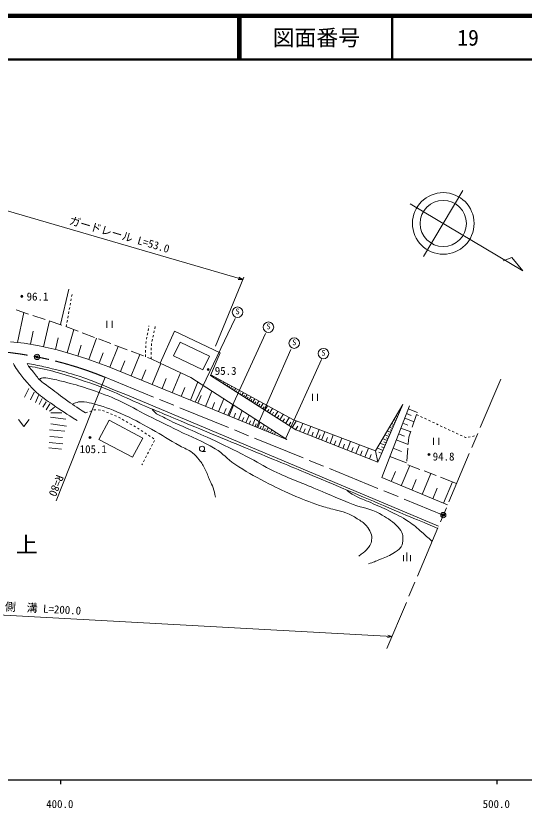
# Model space of a CAD drawing. Units: millimetres, scale not verified. Extents: x 40000 to 680000, y 20000 to 380000.
# Drawn here: x 457777 to 574232, y 198499 to 380000 of the extents above; entities that cross this region are included whole.
import ezdxf
from ezdxf.enums import TextEntityAlignment as Align

# ---------------------------------------------------------------- set-up
doc = ezdxf.new("R2010")
doc.units = ezdxf.units.MM
doc.header["$LTSCALE"] = 1000
doc.header["$PDMODE"] = 32
doc.header["$PDSIZE"] = 500
doc.linetypes.add('CHAIN', pattern=[18.5, 12, -1.5, 3.5, -1.5])
for name, color, linetype, lineweight in [('M-BGD', 7, 'Continuous', 13), ('M-BGD-HTXT', 7, 'Continuous', 13), ('M-BMK', 2, 'CHAIN', 13), ('M-BMK-SRVR', 3, 'Continuous', 13), ('M-STR-HTXT', 7, 'Continuous', 13), ('M-TTL', 2, 'Continuous', 140), ('M-TTL-BAND', 7, 'Continuous', 25), ('M-TTL-LINE', 7, 'Continuous', 50), ('M-TTL-TXT', 7, 'Continuous', 13)]:
    doc.layers.add(name, color=color, linetype=linetype, lineweight=lineweight)
doc.layers.add('M-OTRS', color=6, linetype='Continuous')
doc.styles.add('ＭＳ ゴシック', font='')
doc.styles.get('ＭＳ ゴシック').set_extended_font_data('MS Gothic')

msp = doc.modelspace()

# ---------------------------------------------------------------- linework, layer by layer
at = {"layer": 'M-BGD'}
for p, q in [((468023, 309264), (469883, 317389)), ((470560, 315681), (470650, 316173)), ((470203, 313713), (470292, 314205)), ((470381, 314697), (470471, 315189)), ((457854, 312637), (460701, 311693)), ((469845, 311745), (469934, 312237)), ((470024, 312729), (470113, 313221)), ((458152, 305158), (459589, 312061)), ((461650, 311378), (464498, 310433)), ((469666, 310761), (469755, 311253)), ((498917, 291645), (508035, 310649)), ((464149, 304169), (465484, 310106)), ((465447, 310118), (468294, 309174)), ((469231, 308823), (472036, 307759)), ((469308, 308794), (469398, 309286)), ((469487, 309777), (469577, 310269)), ((478619, 310133), (478619, 308533)), ((479819, 308533), (479819, 310133)), ((488230, 308855), (488250, 308975)), ((489610, 308335), (489721, 308823)), ((461165, 304758), (461713, 307751)), ((469512, 302819), (471045, 308135)), ((472971, 307405), (475776, 306341)), ((487897, 306883), (487980, 307376)), ((488064, 307869), (488147, 308362)), ((489168, 306385), (489278, 306872)), ((489389, 307360), (489500, 307848)), ((490833, 300442), (494108, 307746)), ((494108, 307746), (504613, 302839)), ((506421, 288625), (514993, 307199)), ((456528, 305337), (459678, 305031)), ((459678, 305031), (463119, 304400)), ((466848, 303562), (467455, 306261)), ((474468, 301289), (476259, 306158)), ((476711, 305986), (479516, 304923)), ((487570, 304911), (487572, 304953)), ((487572, 304953), (487648, 305404)), ((487731, 305897), (487814, 306390)), ((488946, 305410), (489057, 305897)), ((495414, 305276), (493897, 302120)), ((502135, 302045), (495414, 305276)), ((463119, 304400), (467251, 303472)), ((467251, 303472), (470611, 302502)), ((471997, 302075), (472761, 304554)), ((479295, 299503), (481239, 304269)), ((480451, 304568), (483256, 303504)), ((484191, 303150), (486996, 302086)), ((487491, 302912), (487511, 303412)), ((487531, 303911), (487550, 304411)), ((488794, 303423), (488806, 303923)), ((488819, 304423), (488832, 304904)), ((488832, 304904), (488836, 304922)), ((513019, 285869), (520807, 303593)), ((470611, 302502), (474068, 301436)), ((474068, 301436), (479051, 299603)), ((476883, 300400), (477772, 302816)), ((484182, 297510), (486176, 302397)), ((487452, 301913), (487472, 302412)), ((487931, 301731), (488742, 301424)), ((488742, 301424), (488755, 301923)), ((488742, 301424), (490672, 300517)), ((488768, 302423), (488781, 302923)), ((493897, 302120), (500617, 298889)), ((500617, 298889), (502135, 302045)), ((504613, 302839), (502371, 297577)), ((479051, 299603), (519823, 282973)), ((481739, 298507), (482735, 300950)), ((489014, 295539), (490985, 300371)), ((490833, 300442), (497905, 297122)), ((519657, 283277), (527770, 301262)), ((486598, 296524), (487584, 298940)), ((493608, 293665), (495482, 298259)), ((521358, 287419), (502463, 297792)), ((491311, 294602), (492248, 296899)), ((497759, 291972), (499452, 296123)), ((497905, 297122), (519823, 282973)), ((502371, 297577), (521919, 285145)), ((503582, 296807), (503757, 297082)), ((504004, 296539), (504109, 296703)), ((504426, 296270), (504635, 296599)), ((504848, 296002), (504970, 296194)), ((505270, 295734), (505514, 296117)), ((459793, 292648), (460752, 294662)), ((477421, 295518), (480404, 294269)), ((480404, 294269), (483376, 293073)), ((495684, 292819), (496530, 294894)), ((501253, 290547), (502678, 294041)), ((505692, 295465), (505831, 295684)), ((506114, 295197), (506392, 295635)), ((506535, 294929), (506692, 295175)), ((506957, 294660), (507270, 295153)), ((507379, 294392), (507553, 294665)), ((507801, 294124), (508149, 294671)), ((508223, 293855), (508414, 294156)), ((508645, 293587), (509027, 294188)), ((461139, 292034), (461969, 293779)), ((462249, 291453), (462959, 292993)), ((463099, 290947), (463832, 292325)), ((483376, 293073), (554639, 263114)), ((499506, 291259), (500219, 293006)), ((504193, 289348), (505393, 292288)), ((509067, 293319), (509275, 293647)), ((509489, 293050), (509906, 293706)), ((509911, 292782), (510136, 293137)), ((510332, 292514), (510784, 293224)), ((510754, 292245), (510998, 292628)), ((511176, 291977), (511663, 292742)), ((512020, 291440), (512541, 292260)), ((525711, 293395), (525711, 291795)), ((526911, 291795), (526911, 293395)), ((463950, 290387), (464715, 291614)), ((464693, 289773), (465566, 291130)), ((502723, 289947), (503323, 291417)), ((506668, 288338), (507678, 290813)), ((511598, 291709), (511859, 292118)), ((512458, 291162), (512736, 291600)), ((512896, 290883), (513453, 291759)), ((513364, 290586), (513661, 291054)), ((513832, 290288), (514427, 291224)), ((514332, 289970), (514650, 290470)), ((514833, 289652), (515469, 290652)), ((546438, 290981), (540150, 280368)), ((540731, 277751), (546438, 290981)), ((541610, 274217), (547953, 290647)), ((465458, 289407), (466664, 290376)), ((465805, 289076), (468341, 289092)), ((473756, 289034), (474227, 289200)), ((474699, 289366), (475170, 289532)), ((475642, 289699), (475756, 289739)), ((475756, 289739), (476135, 289728)), ((476634, 289714), (477134, 289700)), ((477622, 289630), (478083, 289437)), ((478544, 289244), (479006, 289051)), ((479467, 288858), (479928, 288665)), ((505431, 288843), (505936, 290080)), ((507710, 287913), (508135, 288955)), ((508751, 287488), (509601, 289571)), ((515367, 289311), (515708, 289846)), ((515902, 288971), (516583, 290041)), ((516474, 288608), (516838, 289179)), ((517046, 288244), (517773, 289387)), ((518268, 287466), (519046, 288689)), ((547277, 288898), (548356, 288481)), ((547694, 289977), (549813, 289159)), ((548613, 285803), (549586, 288641)), ((549588, 288648), (550041, 288436)), ((458406, 287534), (459606, 285934)), ((459606, 285934), (460806, 287534)), ((465692, 288058), (469230, 287589)), ((479177, 287394), (476822, 282979)), ((486880, 283286), (479177, 287394)), ((480390, 288472), (480851, 288279)), ((481304, 288070), (481738, 287821)), ((482171, 287571), (482604, 287322)), ((483037, 287072), (483471, 286822)), ((509628, 287131), (509985, 288007)), ((510504, 286773), (511219, 288526)), ((511242, 286472), (511543, 287210)), ((511980, 286171), (512582, 287647)), ((513222, 285665), (513728, 286907)), ((517657, 287855), (518046, 288466)), ((518922, 287051), (519337, 287704)), ((519575, 286635), (520406, 287942)), ((520318, 286163), (520791, 286906)), ((521061, 285690), (522006, 287176)), ((540150, 280368), (521358, 287419)), ((544853, 287308), (544382, 287512)), ((544655, 286849), (544420, 286951)), ((545051, 287768), (544875, 287844)), ((545250, 288227), (544896, 288379)), ((546861, 287819), (549019, 286986)), ((550494, 288223), (550946, 288011)), ((551399, 287799), (551852, 287586)), ((552304, 287374), (552757, 287161)), ((553210, 286949), (553662, 286737)), ((465470, 285150), (468984, 284859)), ((465809, 286531), (469347, 285998)), ((483904, 286573), (484337, 286323)), ((484771, 286074), (485204, 285824)), ((485637, 285575), (485812, 285474)), ((485812, 285474), (486061, 285309)), ((486477, 285033), (486894, 284757)), ((512601, 285918), (512854, 286539)), ((513744, 285452), (513958, 285974)), ((514267, 285239), (514693, 286284)), ((514730, 285050), (514908, 285485)), ((515193, 284861), (515548, 285732)), ((515656, 284672), (515798, 285020)), ((516119, 284483), (516403, 285180)), ((521883, 285168), (522405, 285989)), ((521919, 285145), (540731, 277751)), ((522785, 284804), (523498, 286617)), ((523706, 284442), (524068, 285363)), ((524626, 284080), (525350, 285922)), ((526496, 283346), (527231, 285216)), ((544061, 285472), (543354, 285777)), ((543863, 285013), (543510, 285165)), ((544457, 286390), (543868, 286644)), ((544259, 285931), (543965, 286058)), ((545995, 285575), (548239, 284709)), ((546428, 286697), (547550, 286264)), ((554115, 286524), (554567, 286312)), ((555020, 286099), (555473, 285887)), ((555925, 285674), (556378, 285462)), ((556831, 285250), (557283, 285037)), ((465567, 283624), (468450, 283381)), ((484525, 278870), (486880, 283286)), ((487311, 284481), (487728, 284205)), ((488145, 283929), (488562, 283653)), ((488978, 283377), (489395, 283100)), ((516582, 284294), (516688, 284556)), ((517045, 284106), (517258, 284628)), ((525561, 283713), (525929, 284648)), ((527134, 283095), (527506, 284040)), ((527836, 282819), (528579, 284710)), ((528796, 282442), (529173, 283402)), ((529756, 282064), (530511, 283985)), ((531707, 281298), (532474, 283248)), ((542863, 282693), (541799, 283152)), ((543269, 283635), (542326, 284042)), ((543066, 283164), (542595, 283367)), ((543665, 284554), (542840, 284910)), ((543467, 284095), (543055, 284273)), ((545471, 284217), (546829, 283693)), ((547674, 281943), (547807, 283451)), ((547807, 283451), (548289, 284857)), ((553489, 283363), (553489, 281763)), ((554689, 281763), (554689, 283363)), ((557736, 284825), (558189, 284612)), ((558641, 284400), (559094, 284188)), ((559546, 283975), (559999, 283763)), ((560452, 283550), (560820, 283378)), ((560820, 283378), (560912, 283395)), ((561403, 283485), (561895, 283576)), ((562387, 283666), (562879, 283757)), ((563370, 283848), (563396, 283852)), ((465393, 282279), (468511, 281988)), ((476822, 282979), (484525, 278870)), ((489053, 281855), (488825, 281410)), ((489509, 282745), (489281, 282300)), ((530732, 281681), (531115, 282656)), ((532698, 280908), (533087, 281899)), ((533688, 280519), (534467, 282500)), ((535701, 279728), (536492, 281741)), ((542404, 281629), (541203, 282147)), ((542633, 282161), (542101, 282390)), ((544946, 282859), (547663, 281810)), ((465329, 281035), (468269, 280744)), ((488141, 280075), (487913, 279630)), ((488597, 280965), (488369, 280520)), ((500435, 280229), (501235, 280229)), ((534695, 280124), (535090, 281130)), ((536723, 279326), (537125, 280348)), ((537745, 278925), (538549, 280969)), ((538773, 278521), (539177, 279548)), ((540731, 277751), (540150, 280368)), ((541886, 280428), (540532, 281013)), ((541594, 279751), (540917, 280043)), ((542145, 281029), (541545, 281288)), ((544210, 280951), (546117, 280215)), ((547323, 277958), (547586, 280947)), ((487228, 278295), (487000, 277850)), ((487685, 279185), (487456, 278740)), ((543473, 279044), (547289, 277571)), ((486772, 277405), (486630, 277127)), ((546087, 272360), (548007, 276988)), ((550356, 276093), (547552, 277161)), ((556686, 267963), (541610, 274217)), ((543773, 273320), (544733, 275634)), ((550854, 270383), (552831, 275149)), ((554093, 274668), (551290, 275736)), ((558766, 272887), (555028, 274312)), ((548470, 271371), (549459, 273755)), ((555763, 268346), (557799, 273256)), ((553308, 269365), (554326, 271819)), ((546557, 255050), (546557, 256450)), ((547357, 255050), (547357, 257050)), ((548157, 255050), (548157, 256450))]:
    msp.add_line(p, q, dxfattribs=at)
for centre, radius in [((459137, 315750), 150), ((459137, 315750), 120), ((459137, 315750), 90), ((459137, 315750), 60), ((459137, 315750), 30), ((459137, 315750), 20), ((508572, 312112), 1200), ((515659, 308677), 1200), ((521547, 305024), 1200), ((528253, 302625), 1200), ((501846, 298978), 150), ((501846, 298978), 120), ((501846, 298978), 90), ((501846, 298978), 60), ((501846, 298978), 30), ((501846, 298978), 20), ((474766, 283402), 150), ((474766, 283402), 120), ((474766, 283402), 90), ((474766, 283402), 60), ((474766, 283402), 30), ((474766, 283402), 20), ((500435, 280829), 600), ((552429, 279517), 150), ((552429, 279517), 120), ((552429, 279517), 90), ((552429, 279517), 60), ((552429, 279517), 30), ((552429, 279517), 20)]:
    msp.add_circle(centre, radius, dxfattribs=at)
for points, knots in [([(471862, 287284), (469135, 288980), (468366, 289430), (466228, 290955), (464725, 292026), (463812, 292547), (462448, 293790), (461497, 294656), (461035, 295216), (460194, 296189), (459347, 297168), (458872, 297725), (458159, 298806), (457740, 299441), (457498, 299845), (457223, 300364)], [0, 0, 0, 0, 1, 1, 1, 2, 2, 2, 3, 3, 3, 4, 4, 4, 5, 5, 5, 5]), ([(460356, 300381), (461259, 300217), (461493, 300169), (462219, 300026), (463752, 299722), (464612, 299552), (466129, 299175), (468131, 298676), (469252, 298386), (471223, 297775), (472740, 297304), (473585, 297020), (475070, 296455), (475994, 296104), (476299, 295986), (477421, 295518)], [0, 0, 0, 0, 1, 1, 1, 2, 2, 2, 3, 3, 3, 4, 4, 4, 5, 5, 5, 5]), ([(460356, 300381), (460500, 300087), (460557, 300000), (460700, 299764), (461058, 299177), (461361, 298920), (461799, 298391), (462532, 297505), (462839, 296899), (463721, 296162), (464271, 295702), (464637, 295519), (465215, 295095), (466732, 293986), (467534, 293300), (469060, 292204), (470858, 290913), (471478, 290518), (473756, 289034)], [0, 0, 0, 0, 1, 1, 1, 2, 2, 2, 3, 3, 3, 4, 4, 4, 5, 5, 5, 6, 6, 6, 6]), ([(460700, 299764), (462023, 299547), (462389, 299468), (463464, 299243), (465676, 298781), (466894, 298420), (469054, 297757), (472682, 296644), (474696, 295953), (478248, 294615), (480907, 293614), (482293, 292804), (484901, 291678), (489349, 289757), (491861, 288728), (496332, 286862), (503221, 283986), (507099, 282421), (513997, 279565), (519375, 277338), (522387, 276091), (527758, 273846), (535347, 270673), (539573, 268838), (547155, 265648), (549992, 264455), (550879, 264081), (554420, 262596)], [0, 0, 0, 0, 1, 1, 1, 2, 2, 2, 3, 3, 3, 4, 4, 4, 5, 5, 5, 6, 6, 6, 7, 7, 7, 8, 8, 8, 9, 9, 9, 9]), ([(463173, 296713), (463388, 296878), (463491, 296939), (463723, 297024), (464055, 297147), (464275, 297120), (464628, 297087), (465285, 297024), (465644, 296913), (466289, 296771), (467536, 296495), (468239, 296354), (469471, 296015), (471605, 295428), (472811, 295126), (474899, 294392), (477457, 293492), (478901, 292997), (481368, 291872), (484069, 290641), (485471, 289725), (488117, 288382), (490767, 287038), (492266, 286314), (494932, 285002), (498261, 283365), (500288, 282747), (503464, 280831), (505369, 279683), (506078, 278530), (507935, 277306), (510573, 275566), (512132, 274709), (514932, 273244), (517295, 272008), (518654, 271381), (521093, 270300), (523501, 269232), (524881, 268692), (527374, 267841), (528733, 267377), (529531, 267238), (530912, 266847), (531878, 266574), (532444, 266498), (533384, 266145), (534458, 265741), (535034, 265429), (536001, 264812), (536848, 264271), (537379, 263997), (538036, 263237), (538553, 262639), (538864, 262270), (539102, 261516), (539292, 260917), (539367, 260542), (539296, 259917), (539239, 259415), (539139, 259132), (538908, 258681), (538697, 258268), (538469, 258105), (538157, 257761), (537535, 257074), (537217, 256886), (536340, 256234)], [0, 0, 0, 0, 1, 1, 1, 2, 2, 2, 3, 3, 3, 4, 4, 4, 5, 5, 5, 6, 6, 6, 7, 7, 7, 8, 8, 8, 9, 9, 9, 10, 10, 10, 11, 11, 11, 12, 12, 12, 13, 13, 13, 14, 14, 14, 15, 15, 15, 16, 16, 16, 17, 17, 17, 18, 18, 18, 19, 19, 19, 20, 20, 20, 21, 21, 21, 22, 22, 22, 22]), ([(470747, 291054), (471049, 291203), (471155, 291241), (471427, 291337), (471960, 291523), (472284, 291642), (472848, 291609), (473756, 291557), (474267, 291471), (475145, 291235), (477813, 290517), (479301, 290032), (481826, 288910), (484641, 287658), (486160, 286822), (488853, 285324), (491415, 283898), (492772, 282962), (495316, 281504), (496441, 280860), (497208, 280710), (498224, 279905), (498911, 279361), (499254, 278992), (499799, 278306), (500425, 277518), (500668, 276994), (501132, 276101), (501630, 275141), (501787, 274546), (502222, 273556), (502510, 272901), (502730, 272558), (502973, 271884), (503268, 271068), (503318, 270736), (503506, 269728)], [0, 0, 0, 0, 1, 1, 1, 2, 2, 2, 3, 3, 3, 4, 4, 4, 5, 5, 5, 6, 6, 6, 7, 7, 7, 8, 8, 8, 9, 9, 9, 10, 10, 10, 11, 11, 11, 12, 12, 12, 12]), ([(489001, 289899), (489148, 289665), (489231, 289591), (489393, 289407), (490183, 288515), (490967, 288415), (492007, 287835), (493734, 286872), (494791, 286505), (496587, 285678), (498854, 284634), (500164, 284137), (502427, 283085), (505665, 281580), (507464, 280705), (510647, 279087), (513111, 277835), (514364, 276888), (516863, 275707), (520665, 273909), (522905, 273147), (526785, 271526), (530018, 270175), (531805, 269357), (535072, 268091), (537409, 267186), (538950, 267209), (541124, 265965), (542724, 265049), (543672, 264540), (544971, 263233), (545522, 262678), (545917, 262384), (546207, 261658), (546416, 261133), (546436, 260793), (546425, 260228), (546410, 259472), (546475, 258948), (546037, 258332), (545498, 257574), (544962, 257343), (544171, 256854), (543051, 256161), (542332, 255934), (541118, 255424), (540126, 255008), (539785, 254878), (538549, 254431)], [0, 0, 0, 0, 1, 1, 1, 2, 2, 2, 3, 3, 3, 4, 4, 4, 5, 5, 5, 6, 6, 6, 7, 7, 7, 8, 8, 8, 9, 9, 9, 10, 10, 10, 11, 11, 11, 12, 12, 12, 13, 13, 13, 14, 14, 14, 15, 15, 15, 16, 16, 16, 16]), ([(533588, 271300), (534352, 270745), (534607, 270595), (535290, 270190), (536688, 269362), (537608, 269164), (539089, 268494), (540709, 267761), (541637, 267392), (543232, 266604), (545029, 265717), (546084, 265287), (547751, 264175), (549011, 263335), (549620, 262728), (550768, 261740), (551718, 260923), (552027, 260641), (553152, 259592)], [0, 0, 0, 0, 1, 1, 1, 2, 2, 2, 3, 3, 3, 4, 4, 4, 5, 5, 5, 6, 6, 6, 6])]:
    msp.add_open_spline(points, degree=3, knots=knots, dxfattribs=at)
for p in [(459137, 315750), (501846, 298978), (474766, 283402), (552429, 279517)]:
    msp.add_point(p, dxfattribs=at)
at = {"layer": 'M-BMK'}
for p, q in [((478216, 297207), (555706, 265641)), ((568853, 296776), (542783, 235037))]:
    msp.add_line(p, q, dxfattribs=at)
msp.add_arc((446069, 218024), 85460, 67.90332, 88.32192, dxfattribs=at)
at = {"layer": 'M-BMK-SRVR'}
for p, q in [((560210, 340025), (551188, 324859)), ((548110, 336956), (573893, 321619)), ((571403, 324678), (569427, 323892)), ((573893, 321619), (571403, 324678))]:
    msp.add_line(p, q, dxfattribs=at)
for centre, radius in [((555699, 332442), 7059), ((555699, 332442), 5294), ((462633, 301863), 600), ((555706, 265641), 600)]:
    msp.add_circle(centre, radius, dxfattribs=at)
msp.add_point((462633, 301863), dxfattribs=at)
at = {"layer": 'M-OTRS'}
msp.add_point((555706, 265641), dxfattribs=at)
at = {"layer": 'M-STR-HTXT'}
for p, q in [((509759, 319582), (452175, 336387)), ((503502, 304297), (509980, 320121)), ((509759, 319582), (508729, 319622)), ((509759, 319582), (508870, 320102)), ((478216, 297207), (466986, 268928)), ((383833, 246678), (543955, 237812)), ((543955, 237812), (542942, 237618)), ((543955, 237812), (542970, 238117))]:
    msp.add_line(p, q, dxfattribs=at)
at = {"layer": 'M-TTL'}
msp.add_line((680000, 380000), (40000, 380000), dxfattribs=at)
at = {"layer": 'M-TTL-BAND'}
for p, q in [((40000, 205000), (579000, 205000)), ((468000, 205000), (468000, 204000)), ((568000, 205000), (568000, 204000))]:
    msp.add_line(p, q, dxfattribs=at)
at = {"layer": 'M-TTL-LINE'}
for p, q in [((508747, 380000), (508747, 370000)), ((509247, 380000), (509247, 370000)), ((543997, 380000), (543997, 370000)), ((40000, 370000), (680000, 370000))]:
    msp.add_line(p, q, dxfattribs=at)

# ---------------------------------------------------------------- texts
at = {"layer": 'M-BGD', "style": 'ＭＳ ゴシック'}
for s, p in [('96.1', (462735, 315695)), ('95.3', (505844, 298672)), ('105.1', (475517, 280736)), ('94.8', (555772, 279045))]:
    msp.add_text(s, height=1833, dxfattribs=at).set_placement(p, align=Align.MIDDLE_CENTER)
for p in [(508108, 312949), (515195, 309514), (521083, 305862), (527789, 303463)]:
    msp.add_text('S', height=1320, dxfattribs=at).set_placement(p, align=Align.TOP_LEFT)
at = {"layer": 'M-BGD-HTXT', "insert": (456229, 258686), "char_height": 3666, "attachment_point": 5, "style": 'ＭＳ ゴシック'}
msp.add_mtext('\\T1.24;畑\\~上', dxfattribs=at)
at = {"layer": 'M-STR-HTXT', "style": 'ＭＳ ゴシック'}
for s, rotation, p in [('ガードレール L=53.0', 343.732, (481107, 328464)), ('R=80', 248.34, (465677, 272899)), ('側\u3000溝 L=200.0', 356.831, (463922, 242744))]:
    msp.add_text(s, height=1833, rotation=rotation, dxfattribs=at).set_placement(p, align=Align.BOTTOM_CENTER)
at = {"layer": 'M-TTL-BAND', "style": 'ＭＳ ゴシック'}
for s, p in [('400.0', (467844, 199445)), ('500.0', (567844, 199445))]:
    msp.add_text(s, height=1833, dxfattribs=at).set_placement(p, align=Align.MIDDLE_CENTER)
at = {"layer": 'M-TTL-TXT', "style": 'ＭＳ ゴシック'}
for s, p in [('図面番号', (526622, 375000)), ('19', (561372, 375000))]:
    msp.add_text(s, height=3666, dxfattribs=at).set_placement(p, align=Align.MIDDLE_CENTER)

doc.saveas('drawing.dxf')
